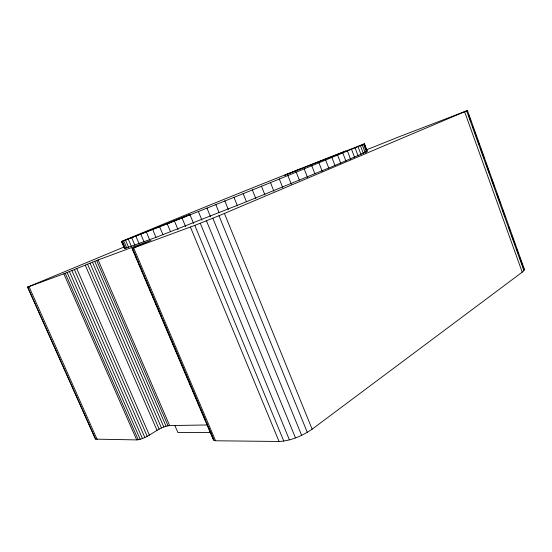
<?xml version="1.0" encoding="UTF-8"?>
<svg xmlns="http://www.w3.org/2000/svg" width="552" height="552" viewBox="0 0 552 552"><rect width="100%" height="100%" fill="white"/><g stroke="black" fill="none" stroke-linecap="round" stroke-linejoin="round"><path stroke-width="0.83" d="M207.587 424.964L169.643 425.571C157.313 426.896 149.04 438.605 136.71 439.903L95.524 439.137L27.6 287.095L63.825 273.813L96.648 260.51L150.979 240.348L132.059 248.545L213.438 439.992L215.577 440.779L279.057 441.476C290.973 440.827 302.379 435.88 312.135 429.187L522.22 272.17L523.924 270.59L524.4 269.328L467.475 110.524L398.503 137.006L366.162 149.978M125.138 248.055L124.593 248.593L155.975 237.374L245.405 202.156L334.96 165.455L359.669 154.795L367.163 150.979L366.7 151.006M124.538 248.642L121.509 241.528C202.95 210.202 283.99 177.578 364.479 143.858L367.218 151.096M121.509 241.528C202.004 207.807 283.031 175.219 364.479 143.858M132.059 248.545L194.808 225.395L218.985 215.728L467.475 110.524M27.6 287.095L123.724 247.144M300.164 168.967L284.86 175.205L345.676 150.972M211.002 432.437L177.896 432.54L174.86 425.488M523.641 268.472L524.4 269.328M29.021 286.667L97.152 439.468M27.703 287.13L95.524 439.137M71.898 270.632L144.859 437.522M69.421 271.625L142.464 438.516M67.144 272.529L140.201 439.282M65.233 273.274L138.241 439.751M63.825 273.813L136.71 439.903M76.769 268.631L149.385 435.114M74.41 269.604L147.225 436.356M92.46 262.165L163.827 427M90.017 263.145L161.467 427.986M87.554 264.153L159.148 429.125M85.236 265.112L157.016 430.346M98.125 259.951L169.643 425.571M96.648 260.51L168.056 425.758M94.716 261.262L166.069 426.241M132.514 248.428L214.176 440.565M132.349 248.372L135.04 254.7M135.709 256.287L136.717 258.66M137.393 260.24L138.4 262.614M139.076 264.201L141.091 268.948M141.767 270.528L142.775 272.902M143.444 274.489L144.458 276.862M145.128 278.443L146.135 280.816M146.811 282.403L150.51 291.104M151.186 292.691L152.193 295.065M152.863 296.645L153.877 299.018M154.546 300.605L159.928 313.267M160.604 314.847L161.612 317.221M162.281 318.808L169.347 335.423M170.023 337.01L184.147 370.247M184.823 371.834L191.882 388.449M192.558 390.036L199.624 406.651M200.293 408.238L205.675 420.9M206.351 422.48L207.359 424.861M208.028 426.441L213.41 439.102M128.25 239.099L131.404 246.502M128.637 247.448L125.525 240.134L189.867 214.569L167.228 223.815L170.547 231.764M123.703 240.81L126.746 247.945M122.434 241.265L125.476 248.393M121.813 241.348L124.51 247.669M121.709 241.5L124.745 248.621M135.889 236.152L139.097 243.722M131.707 237.767L134.888 245.26M133.694 248.007L215.577 440.779M146.397 232.04L149.654 239.775M140.788 234.241L144.024 241.893M152.69 229.563L155.975 237.374M159.645 226.817L162.95 234.703M174.418 220.959L178.061 229.715M190.405 227.058L279.057 441.476M182.029 217.936L185.644 226.672M200.286 223.27L289.42 439.889M194.808 225.395L283.797 441.096M190.012 214.756L193.621 223.505M206.455 220.828L295.513 437.922M198.334 211.437L201.928 220.186M215.777 204.461L219.027 212.444M218.985 215.728L307.312 432.368M212.844 218.247L301.633 435.356M206.938 208L210.519 216.75M224.788 200.852L228.342 209.615M224.416 213.458L312.135 429.187M233.917 197.188L237.47 205.972M243.115 193.497L246.323 201.487M252.305 189.798L255.824 198.589M261.434 186.121L264.932 194.911M270.445 182.484L273.937 191.302M279.277 178.917L282.748 187.714M287.875 175.439L291.339 184.251M296.189 172.072L299.329 180.083M311.77 165.745L314.895 173.783M304.173 168.836L307.609 177.647M318.952 162.819L322.368 171.651M331.911 157.527L335.002 165.552M325.673 160.08L328.778 168.125M337.638 155.181L340.722 163.213M351.569 149.433L354.632 157.479M347.484 151.124L350.548 159.169M342.833 153.042L345.911 161.087M360.435 145.707L363.478 153.739M358.048 146.722L361.098 154.76M355.088 147.964L358.144 156.009M364.272 143.996L367.011 151.241M364.175 143.92L366.604 150.358M363.533 144.348L366.583 152.407M362.264 144.914L365.3 152.945M468.496 114.664L470.821 121.136M472.85 126.808L473.719 129.237M474.299 130.852L476.335 136.516M477.204 138.945L479.233 144.617M480.399 147.853L484.173 158.376M485.912 163.233L489.686 173.756M491.425 178.613L494.62 187.521M496.938 193.993L500.133 202.901M502.458 209.38L505.066 216.667M508.551 226.375L510.586 232.047M512.035 236.09L513.484 240.141M514.064 241.762L515.52 245.806M516.389 248.234L518.418 253.906M519.584 257.142L523.351 267.665M466.661 110.924L523.924 270.59M464.646 111.794L522.22 272.17"/></g></svg>
